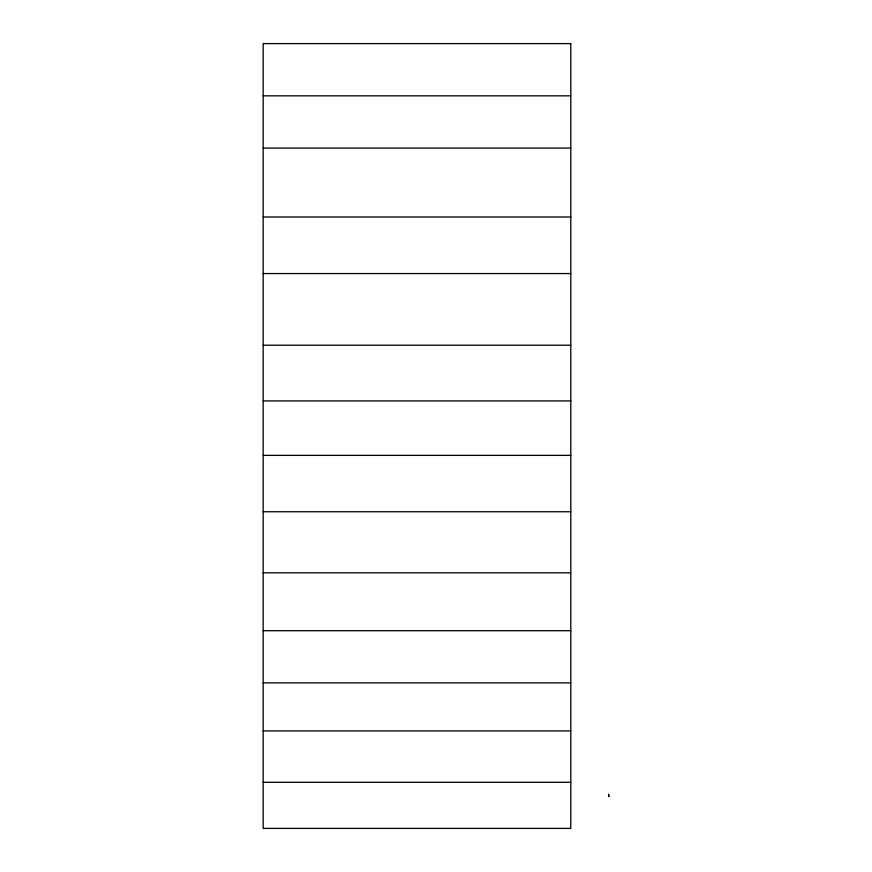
<?xml version="1.0" encoding="UTF-8"?>
<svg xmlns="http://www.w3.org/2000/svg" width="872" height="872" viewBox="0 0 872 872"><rect width="100%" height="100%" fill="white"/><g stroke="black" fill="none" stroke-linecap="round" stroke-linejoin="round"><path stroke-width="1.31" d="M263.17 95.833L570.789 95.833M263.17 148.066L570.789 148.066M263.17 217.008L570.789 217.008M263.17 273.568L570.789 273.568M263.17 345.214L570.789 345.214M263.17 400.913L570.789 400.913M263.17 455.369L570.789 455.369M263.17 511.744L570.789 511.744M263.17 572.817L570.789 572.817M263.17 630.696L570.789 630.696M263.17 682.885L570.789 682.885M263.17 730.932L570.789 730.932M263.17 782.304L570.789 782.304M570.789 43.6L263.17 43.6L263.17 828.4L570.789 828.4L570.789 43.6M608.569 794.305L608.83 796.539L608.569 794.305"/></g></svg>
